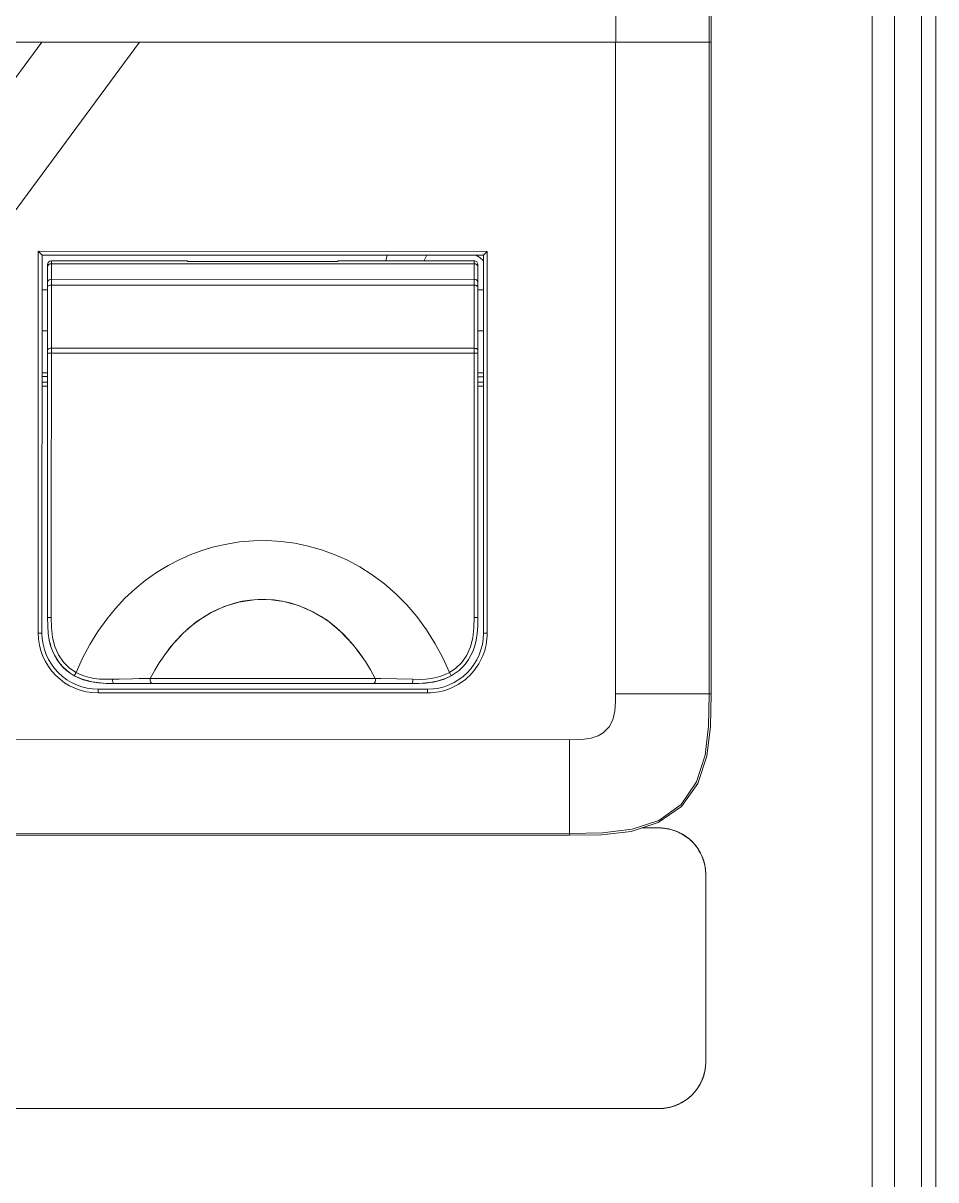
# Model space of a CAD drawing. Header units: millimetres. Extents: x 0 to 100, y -18 to 194.
# Drawn here: x 72.57 to 77.45, y 147.02 to 153.2 of the extents above; entities that cross this region are included whole.
import ezdxf

# ---------------------------------------------------------------- set-up
doc = ezdxf.new("R2010")
doc.units = ezdxf.units.MM
for name, color, linetype in [('4203-78016_1_0', 7, 'Continuous'), ('4203-78022_0', 7, 'Continuous'), ('4208-01638_A_0', 7, 'Continuous'), ('4208-01643_A_0', 7, 'Continuous'), ('4403-05132_0', 7, 'Continuous'), ('EPO-ANJIAN_A_0', 7, 'Continuous'), ('EPO_A_0', 7, 'Continuous')]:
    doc.layers.add(name, color=color, linetype=linetype)

msp = doc.modelspace()

# ---------------------------------------------------------------- linework, layer by layer
at = {"layer": '4203-78016_1_0', "color": 0, "linetype": 'Continuous', "lineweight": 9}
msp.add_line((77.3726, 132.5386), (77.3726, 189.2685), dxfattribs=at)
at = {"layer": '4203-78022_0', "color": 0, "linetype": 'Continuous', "lineweight": 9}
for p, q in [((77.1093, 194.1468), (77.1093, 132.4686)), ((77.2286, 194.1468), (77.2286, 132.4686)), ((77.4488, 194.1468), (77.4488, 132.4686))]:
    msp.add_line(p, q, dxfattribs=at)
at = {"layer": '4208-01638_A_0', "color": 0, "linetype": 'Continuous', "lineweight": 9}
for p, q in [((56.1349, 153.0986), (76.2375, 153.0963)), ((73.1943, 153.0967), (71.2402, 150.4507)), ((72.3195, 152.6188), (72.6724, 153.0967)), ((75.7378, 153.0964), (75.7373, 149.5759)), ((76.2372, 149.6149), (76.2375, 153.0963)), ((76.2479, 153.0963), (76.2475, 149.6149)), ((72.6528, 151.9788), (72.6526, 149.9391)), ((75.052, 151.9785), (72.6528, 151.9788)), ((72.6729, 151.9588), (72.6529, 151.9788)), ((75.0321, 151.9585), (75.0521, 151.9785)), ((75.0518, 149.9393), (75.052, 151.9785)), ((72.6726, 149.9394), (72.6729, 151.9588)), ((72.6729, 151.9588), (75.0321, 151.9585)), ((75.0321, 151.9585), (75.0318, 149.939)), ((72.6728, 151.7733), (72.7028, 151.7733)), ((75.002, 151.773), (75.0321, 151.773)), ((72.6728, 151.5533), (72.7028, 151.5533)), ((75.002, 151.5531), (75.032, 151.5531)), ((72.7028, 151.3291), (72.6728, 151.3291)), ((72.6728, 151.309), (72.7027, 151.309)), ((75.032, 151.3287), (75.0019, 151.3287)), ((75.0019, 151.3088), (75.032, 151.3088)), ((72.6727, 151.259), (72.7027, 151.259)), ((72.7027, 151.2791), (72.6728, 151.2791)), ((75.032, 151.2787), (75.0019, 151.2787)), ((75.0019, 151.2588), (75.032, 151.2588)), ((72.6726, 149.9394), (72.6526, 149.9394)), ((75.0518, 149.939), (75.0318, 149.939)), ((72.9724, 149.6194), (72.9724, 149.6394)), ((74.7318, 149.6392), (72.9724, 149.6394)), ((74.7318, 149.6392), (74.7318, 149.6192)), ((72.9726, 149.6194), (74.7321, 149.6192)), ((75.7373, 149.615), (76.2475, 149.6149)), ((65.955, 149.3703), (75.495, 149.3692)), ((75.4913, 148.8586), (75.4914, 149.3692)), ((56.8905, 148.8711), (75.4913, 148.869)), ((75.4913, 148.8586), (56.8905, 148.8607)), ((75.6629, 148.8613), (75.4913, 148.8586))]:
    msp.add_line(p, q, dxfattribs=at)
for points in [[(75.4913, 148.869), (75.6675, 148.8721), (75.8257, 148.8906), (75.9681, 148.9385), (76.0871, 149.0239), (76.1705, 149.1442), (76.2167, 149.2865), (76.2342, 149.4421), (76.2372, 149.6149)], [(75.7373, 149.5759), (75.7332, 149.5211), (75.7222, 149.4753), (75.7028, 149.4382), (75.6716, 149.4059), (75.6448, 149.3901), (75.6068, 149.3776), (75.5565, 149.3706), (75.495, 149.3692)], [(76.2475, 149.6149), (76.2447, 149.4405), (76.2259, 149.2809), (76.1769, 149.1354), (76.0895, 149.0126), (75.9655, 148.9268), (75.82, 148.8791), (75.6629, 148.8613)]]:
    msp.add_lwpolyline(points, dxfattribs=at)
for centre, radius, start, end in [((72.9724, 149.9393), 0.3199, 180.03939, 270.03478), ((72.9724, 149.9393), 0.2999, 179.99154, 269.99352), ((74.7319, 149.9391), 0.2999, 269.99352, 359.99154), ((74.7319, 149.9391), 0.3199, 270.03479, 0.03936)]:
    msp.add_arc(centre, radius, start, end, dxfattribs=at)
at = {"layer": '4208-01643_A_0', "color": 0, "linetype": 'Continuous', "lineweight": 9}
for p, q in [((75.7381, 165.4862), (75.7382, 153.0963)), ((76.238, 153.0963), (76.238, 165.4457)), ((76.2484, 153.0963), (76.2484, 165.4457)), ((76.2484, 153.0963), (56.1347, 153.0963))]:
    msp.add_line(p, q, dxfattribs=at)
at = {"layer": '4403-05132_0', "color": 0, "linetype": 'Continuous', "lineweight": 9}
for p, q in [((75.9695, 148.8978), (75.8771, 148.8978)), ((76.031, 148.8897), (76.0375, 148.8879)), ((76.0902, 148.8661), (76.0979, 148.8617)), ((76.1443, 148.8261), (76.1476, 148.8228)), ((76.1832, 148.7764), (76.1877, 148.7686)), ((76.2095, 148.7159), (76.2113, 148.7094)), ((76.2194, 147.6483), (76.2194, 148.6479)), ((76.2113, 147.5868), (76.2095, 147.5801)), ((76.1878, 147.5277), (76.1831, 147.5196)), ((76.1478, 147.4736), (76.1441, 147.4699)), ((66.4728, 147.3983), (75.9695, 147.3983)), ((76.0378, 147.4084), (76.0307, 147.4064)), ((76.0982, 147.4347), (76.0899, 147.4299))]:
    msp.add_line(p, q, dxfattribs=at)
for points in [[(75.9695, 148.8978), (75.9727, 148.8978), (75.976, 148.8977), (75.9792, 148.8976), (75.9825, 148.8974), (75.9857, 148.8972), (75.989, 148.897), (75.9922, 148.8967), (75.9955, 148.8964), (75.9987, 148.896), (76.002, 148.8955), (76.0052, 148.8951), (76.0085, 148.8946), (76.0117, 148.894), (76.0149, 148.8934), (76.0182, 148.8927), (76.0214, 148.892), (76.0246, 148.8913), (76.0278, 148.8905), (76.031, 148.8897)], [(76.0375, 148.8879), (76.0407, 148.887), (76.0439, 148.886), (76.0471, 148.8849), (76.0503, 148.8839), (76.0534, 148.8827), (76.0566, 148.8816), (76.0597, 148.8804), (76.0628, 148.8791), (76.0659, 148.8778), (76.069, 148.8765), (76.0721, 148.8751), (76.0752, 148.8737), (76.0782, 148.8723), (76.0812, 148.8708), (76.0843, 148.8693), (76.0872, 148.8677), (76.0902, 148.8661)], [(76.0979, 148.8617), (76.1007, 148.86), (76.1035, 148.8583), (76.1062, 148.8565), (76.1089, 148.8547), (76.1116, 148.8529), (76.1143, 148.851), (76.117, 148.8492), (76.1196, 148.8472), (76.1222, 148.8453), (76.1248, 148.8433), (76.1273, 148.8412), (76.1298, 148.8392), (76.1323, 148.8371), (76.1348, 148.8349), (76.1372, 148.8328), (76.1396, 148.8306), (76.142, 148.8283), (76.1443, 148.8261)], [(76.1476, 148.8228), (76.1499, 148.8204), (76.1521, 148.8181), (76.1543, 148.8157), (76.1565, 148.8132), (76.1586, 148.8108), (76.1607, 148.8083), (76.1628, 148.8058), (76.1648, 148.8032), (76.1668, 148.8006), (76.1688, 148.798), (76.1707, 148.7954), (76.1726, 148.7928), (76.1745, 148.7901), (76.1763, 148.7874), (76.1781, 148.7847), (76.1798, 148.7819), (76.1816, 148.7792), (76.1832, 148.7764)], [(76.1877, 148.7686), (76.1893, 148.7657), (76.1909, 148.7627), (76.1924, 148.7597), (76.1939, 148.7566), (76.1953, 148.7536), (76.1967, 148.7505), (76.1981, 148.7475), (76.1994, 148.7444), (76.2007, 148.7413), (76.2019, 148.7381), (76.2031, 148.735), (76.2043, 148.7319), (76.2054, 148.7287), (76.2065, 148.7255), (76.2075, 148.7223), (76.2085, 148.7191), (76.2095, 148.7159)], [(76.2113, 148.7094), (76.2121, 148.7062), (76.2129, 148.703), (76.2136, 148.6998), (76.2143, 148.6966), (76.215, 148.6933), (76.2156, 148.6901), (76.2161, 148.6868), (76.2166, 148.6836), (76.2171, 148.6804), (76.2175, 148.6771), (76.2179, 148.6738), (76.2183, 148.6706), (76.2186, 148.6673), (76.2188, 148.6641), (76.219, 148.6608), (76.2192, 148.6576), (76.2193, 148.6543), (76.2194, 148.6511), (76.2194, 148.6479)], [(76.2194, 147.6483), (76.2194, 147.6451), (76.2193, 147.6419), (76.2192, 147.6386), (76.219, 147.6354), (76.2188, 147.6321), (76.2186, 147.6289), (76.2183, 147.6256), (76.2179, 147.6224), (76.2175, 147.6191), (76.2171, 147.6159), (76.2166, 147.6126), (76.2161, 147.6094), (76.2156, 147.6062), (76.215, 147.6029), (76.2143, 147.5997), (76.2136, 147.5965), (76.2129, 147.5932), (76.2121, 147.59), (76.2113, 147.5868)], [(76.2095, 147.5801), (76.2085, 147.5769), (76.2075, 147.5738), (76.2065, 147.5706), (76.2054, 147.5674), (76.2043, 147.5643), (76.2031, 147.5612), (76.2019, 147.558), (76.2007, 147.5549), (76.1994, 147.5518), (76.1981, 147.5488), (76.1967, 147.5457), (76.1953, 147.5427), (76.1939, 147.5396), (76.1924, 147.5366), (76.1909, 147.5336), (76.1893, 147.5307), (76.1878, 147.5277)], [(76.1441, 147.4699), (76.1418, 147.4677), (76.1394, 147.4655), (76.1371, 147.4633), (76.1346, 147.4612), (76.1322, 147.459), (76.1297, 147.457), (76.1273, 147.4549), (76.1247, 147.4529), (76.1222, 147.4509), (76.1196, 147.449), (76.117, 147.4471), (76.1144, 147.4452), (76.1118, 147.4434), (76.1091, 147.4416), (76.1064, 147.4398), (76.1037, 147.4381), (76.101, 147.4364), (76.0982, 147.4347)], [(76.1831, 147.5196), (76.1814, 147.5169), (76.1797, 147.5141), (76.178, 147.5114), (76.1762, 147.5087), (76.1744, 147.506), (76.1726, 147.5034), (76.1707, 147.5008), (76.1688, 147.4982), (76.1668, 147.4956), (76.1648, 147.493), (76.1628, 147.4905), (76.1608, 147.488), (76.1587, 147.4855), (76.1566, 147.4831), (76.1544, 147.4807), (76.1523, 147.4783), (76.1501, 147.476), (76.1478, 147.4736)], [(76.0307, 147.4064), (76.0276, 147.4056), (76.0244, 147.4048), (76.0211, 147.4041), (76.0179, 147.4034), (76.0147, 147.4028), (76.0115, 147.4022), (76.0083, 147.4016), (76.005, 147.4011), (76.0018, 147.4006), (75.9986, 147.4002), (75.9953, 147.3998), (75.9921, 147.3995), (75.9889, 147.3992), (75.9856, 147.399), (75.9824, 147.3988), (75.9792, 147.3986), (75.9759, 147.3985), (75.9727, 147.3984), (75.9695, 147.3984)], [(76.0899, 147.4299), (76.087, 147.4284), (76.084, 147.4268), (76.081, 147.4253), (76.0781, 147.4238), (76.075, 147.4224), (76.072, 147.421), (76.069, 147.4197), (76.0659, 147.4184), (76.0628, 147.4171), (76.0598, 147.4159), (76.0567, 147.4147), (76.0535, 147.4135), (76.0504, 147.4124), (76.0473, 147.4113), (76.0441, 147.4103), (76.041, 147.4093), (76.0378, 147.4084)]]:
    msp.add_lwpolyline(points, dxfattribs=at)
for centre, start, end in [((75.9695, 148.6479), 0, 90), ((75.9695, 147.6483), 270, 0)]:
    msp.add_arc(centre, 0.2499, start, end, dxfattribs=at)
at = {"layer": 'EPO-ANJIAN_A_0', "color": 0, "linetype": 'Continuous', "lineweight": 9}
for p, q in [((74.5102, 151.928), (74.5176, 151.9586)), ((74.9911, 151.9585), (75.0114, 151.9451)), ((75.0114, 151.9451), (75.0321, 151.9284))]:
    msp.add_line(p, q, dxfattribs=at)
msp.add_lwpolyline([(74.7153, 151.9279), (74.7169, 151.9332), (74.7247, 151.9514), (74.7288, 151.9585)], dxfattribs=at)
at = {"layer": 'EPO_A_0', "color": 0, "linetype": 'Continuous', "lineweight": 9}
for p, q in [((72.7226, 150.023), (72.7228, 151.9282)), ((73.4475, 151.9281), (72.7228, 151.9282)), ((72.7228, 151.9126), (74.982, 151.9122)), ((74.2523, 151.9237), (73.4526, 151.9238)), ((74.982, 151.9279), (74.2574, 151.928)), ((74.982, 151.9279), (74.9818, 150.0227)), ((72.7026, 150.023), (72.7028, 151.9082)), ((72.7028, 151.8957), (72.7038, 151.9009)), ((75.0017, 150.0227), (75.002, 151.9079)), ((74.982, 151.8289), (72.7228, 151.8293)), ((72.7228, 151.7978), (74.982, 151.7975)), ((72.7028, 151.4346), (75.002, 151.4343)), ((74.982, 151.4607), (72.7228, 151.4611)), ((72.7226, 150.023), (72.7026, 150.023)), ((75.0017, 150.0227), (74.9818, 150.0227)), ((72.7191, 149.8715), (72.7284, 149.8449)), ((74.9852, 149.8713), (74.9759, 149.8448)), ((72.8454, 149.7109), (72.8551, 149.7284)), ((72.8454, 149.7109), (72.8872, 149.6919)), ((72.8682, 149.6995), (72.8454, 149.7109)), ((72.8928, 149.69), (72.8682, 149.6995)), ((72.8872, 149.6919), (72.9409, 149.6777)), ((72.8928, 149.69), (72.9091, 149.6853)), ((72.9192, 149.6824), (72.9091, 149.6853)), ((73.2511, 149.6963), (73.5049, 149.697)), ((73.5049, 149.697), (73.7811, 149.6972)), ((74.1997, 149.6969), (74.4537, 149.6961)), ((74.4537, 149.6961), (74.4835, 149.6957)), ((74.4835, 149.6957), (74.6543, 149.6921)), ((74.6543, 149.6893), (74.6543, 149.6921)), ((74.7677, 149.6779), (74.8174, 149.6917)), ((74.8174, 149.6917), (74.8593, 149.7109)), ((74.8593, 149.7109), (74.8495, 149.7283)), ((72.9192, 149.6824), (72.9397, 149.6782)), ((72.9397, 149.6782), (72.9478, 149.6766)), ((72.9409, 149.6777), (72.9995, 149.6709)), ((72.9478, 149.6766), (72.9738, 149.6732)), ((72.9738, 149.6732), (72.9796, 149.6725)), ((72.9796, 149.6725), (73.0156, 149.6702)), ((72.9995, 149.6709), (73.0548, 149.6695)), ((73.0156, 149.6702), (73.0548, 149.6695)), ((73.0548, 149.6695), (74.649, 149.6693)), ((74.6483, 149.6693), (74.7109, 149.6707)), ((74.649, 149.6693), (74.6871, 149.6699)), ((74.7109, 149.6707), (74.7677, 149.6779))]:
    msp.add_line(p, q, dxfattribs=at)
for points in [[(72.7038, 151.9009), (72.7067, 151.9056), (72.7111, 151.9094), (72.7167, 151.9118), (72.7228, 151.9126)], [(73.4526, 151.9238), (73.4509, 151.9262), (73.4492, 151.9276), (73.4475, 151.9281)], [(74.2574, 151.928), (74.2557, 151.9275), (74.254, 151.9261), (74.2523, 151.9237)], [(74.982, 151.9122), (74.9882, 151.9114), (74.9938, 151.909), (74.9982, 151.9053), (75.001, 151.9006), (75.002, 151.8954)], [(72.7228, 151.8293), (72.7166, 151.8284), (72.7111, 151.826), (72.7066, 151.8223), (72.7038, 151.8176), (72.7028, 151.8124)], [(72.7028, 151.7873), (72.7038, 151.7905), (72.7066, 151.7935), (72.7111, 151.7958), (72.7166, 151.7973), (72.7228, 151.7978)], [(75.002, 151.8121), (75.001, 151.8173), (74.9982, 151.822), (74.9938, 151.8257), (74.9882, 151.8281), (74.982, 151.8289)], [(74.982, 151.7975), (74.9882, 151.797), (74.9938, 151.7955), (74.9982, 151.7931), (75.001, 151.7902), (75.002, 151.7869)], [(72.7228, 151.4611), (72.7166, 151.4606), (72.711, 151.4591), (72.7066, 151.4567), (72.7037, 151.4538), (72.7028, 151.4505)], [(75.002, 151.4502), (75.001, 151.4534), (74.9981, 151.4564), (74.9937, 151.4587), (74.9881, 151.4602), (74.982, 151.4607)], [(72.8551, 149.7284), (72.8894, 149.8045), (72.9287, 149.8786), (72.9712, 149.9477), (73.0185, 150.0137), (73.0653, 150.0709), (73.1158, 150.1248), (73.1687, 150.1742), (73.2247, 150.2199), (73.2845, 150.2623), (73.3471, 150.3004), (73.405, 150.3307), (73.4646, 150.3572), (73.5275, 150.3804), (73.5917, 150.3996), (73.6597, 150.4149), (73.7286, 150.4257), (73.8021, 150.4319), (73.8759, 150.4328), (73.9502, 150.4284), (74.0239, 150.4188), (74.0955, 150.4039), (74.1658, 150.3842), (74.2344, 150.3595), (74.301, 150.33), (74.3706, 150.2931), (74.4371, 150.2509), (74.5033, 150.2017), (74.5656, 150.1474), (74.6228, 150.0893), (74.6757, 150.0272), (74.7275, 149.9565), (74.7738, 149.8823), (74.8143, 149.8064), (74.8495, 149.7283)], [(74.4006, 149.7878), (74.3371, 149.8748), (74.2682, 149.948), (74.1956, 150.0071), (74.1205, 150.0527), (74.0437, 150.086), (73.9651, 150.1078), (73.8851, 150.1181), (73.8048, 150.1171), (73.725, 150.1046), (73.6469, 150.0809), (73.5709, 150.0456), (73.497, 149.9983), (73.4262, 149.9382), (73.3597, 149.8652), (73.2991, 149.7801)], [(74.4005, 149.7877), (74.3625, 149.8421), (74.3242, 149.8895), (74.2849, 149.9314), (74.2449, 149.9683), (74.2047, 150.0002), (74.1642, 150.0276), (74.1233, 150.0512), (74.0822, 150.071), (74.0407, 150.0872), (73.9988, 150.1001), (73.9564, 150.1097), (73.9137, 150.1161), (73.871, 150.1191), (73.8283, 150.1189), (73.7855, 150.1154), (73.7429, 150.1087), (73.7006, 150.0986), (73.6587, 150.0853), (73.6173, 150.0686), (73.5761, 150.0483), (73.5353, 150.0243), (73.4948, 149.9963), (73.4546, 149.9638), (73.4147, 149.9262), (73.3755, 149.8837), (73.3373, 149.8355), (73.2993, 149.78)], [(72.7026, 150.023), (72.7034, 149.9782), (72.7064, 149.9374), (72.7118, 149.9019), (72.7192, 149.8715)], [(72.7026, 150.023), (72.7031, 149.9782), (72.706, 149.9374), (72.7115, 149.902), (72.7191, 149.8715)], [(72.8551, 149.7284), (72.8199, 149.7522), (72.7881, 149.7835), (72.7615, 149.8219), (72.7417, 149.8665), (72.7294, 149.9157), (72.7238, 149.9682), (72.7226, 150.023)], [(74.9818, 150.0227), (74.9807, 149.9672), (74.9747, 149.9141), (74.962, 149.8647), (74.942, 149.8202), (74.9154, 149.7823), (74.884, 149.7516), (74.8495, 149.7283)], [(75.0017, 150.0227), (75.0012, 149.978), (74.9983, 149.9372), (74.9928, 149.9019), (74.9852, 149.8713)], [(72.7284, 149.8449), (72.7395, 149.8205), (72.7528, 149.7976), (72.768, 149.7764), (72.7849, 149.7572), (72.8036, 149.7398), (72.8239, 149.7242), (72.8454, 149.7109)], [(72.7396, 149.8208), (72.753, 149.7979), (72.7682, 149.7767), (72.7852, 149.7575), (72.8038, 149.74), (72.824, 149.7243)], [(74.9759, 149.8447), (74.9648, 149.8204), (74.9516, 149.7976), (74.9365, 149.7764), (74.9196, 149.7571), (74.901, 149.7397), (74.8807, 149.7242), (74.8593, 149.7109)], [(73.2993, 149.78), (73.2751, 149.7401), (73.2511, 149.6963)], [(74.4537, 149.6961), (74.4279, 149.7429), (74.4005, 149.7877)], [(73.05, 149.6923), (73.0135, 149.692), (72.9806, 149.6933), (72.9517, 149.6964), (72.9257, 149.7013), (72.9011, 149.7083), (72.8774, 149.7173), (72.8551, 149.7284)], [(73.1562, 149.6949), (73.0848, 149.693), (73.05, 149.6923)], [(73.0522, 149.6738), (73.0508, 149.6788), (73.05, 149.6852), (73.05, 149.6923)], [(73.2511, 149.6963), (73.2231, 149.6961), (73.1914, 149.6957), (73.1562, 149.6949)], [(73.2623, 149.6695), (73.2586, 149.6705), (73.2552, 149.6734), (73.2526, 149.6779), (73.2509, 149.6836), (73.2504, 149.69), (73.2511, 149.6963)], [(73.7811, 149.6972), (74.0633, 149.6971), (74.1997, 149.6969)], [(74.4425, 149.6693), (74.4462, 149.6703), (74.4496, 149.6732), (74.4522, 149.6777), (74.4539, 149.6834), (74.4544, 149.6898), (74.4537, 149.6962)], [(74.6531, 149.6773), (74.654, 149.6829), (74.6543, 149.6893)], [(74.8495, 149.7283), (74.8273, 149.7173), (74.8037, 149.7082), (74.779, 149.7012), (74.7529, 149.6962), (74.7239, 149.693), (74.6908, 149.6917), (74.6543, 149.6921)], [(74.7053, 149.6707), (74.7641, 149.6776), (74.8179, 149.692)], [(74.7548, 149.676), (74.784, 149.6818), (74.811, 149.6896)], [(74.811, 149.6896), (74.836, 149.6993), (74.8593, 149.7109)], [(73.0559, 149.6695), (73.0539, 149.6707), (73.0522, 149.6738)], [(74.6483, 149.6693), (74.6501, 149.6703), (74.6518, 149.673), (74.6531, 149.6773)], [(74.6871, 149.6699), (74.7228, 149.672), (74.7548, 149.676)]]:
    msp.add_lwpolyline(points, dxfattribs=at)
for centre, start, end in [((72.7228, 151.9082), 89.99154, 179.99154), ((74.982, 151.9079), 359.99154, 89.99154)]:
    msp.add_arc(centre, 0.02, start, end, dxfattribs=at)

doc.saveas('drawing.dxf')
